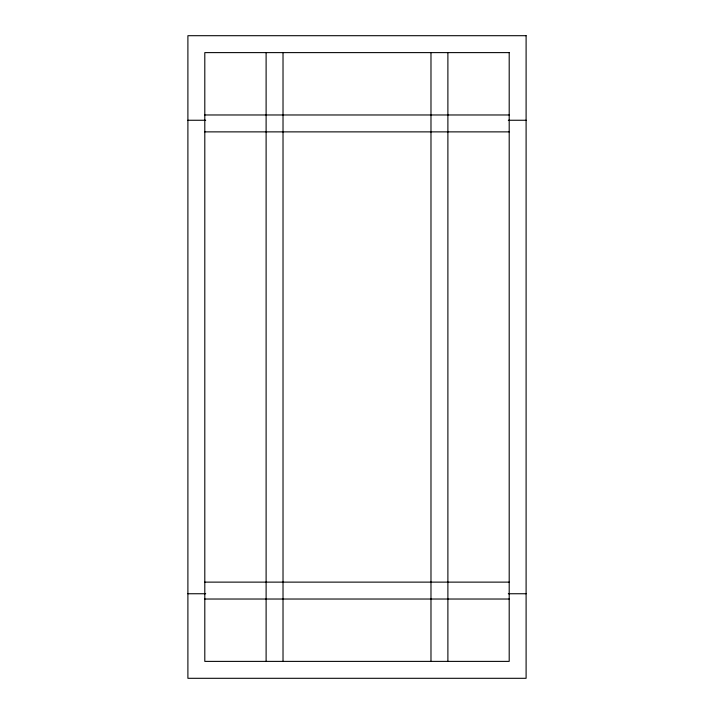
<?xml version="1.0" encoding="UTF-8"?>
<svg xmlns="http://www.w3.org/2000/svg" width="714" height="714" viewBox="0 0 714 714"><rect width="100%" height="100%" fill="white"/><g stroke="black" fill="none" stroke-linecap="round" stroke-linejoin="round"><path stroke-width="1.07" d="M204.802 114.972L509.198 114.972M187.898 120.255L205.694 120.255M508.306 120.255L526.102 120.255M204.802 131.876L509.198 131.876M204.802 582.124L509.198 582.124M187.898 593.745L205.694 593.745M508.306 593.745L526.102 593.745M204.802 599.028L509.198 599.028M447.892 52.613L447.892 661.387M430.979 52.613L430.979 661.387M283.021 52.613L283.021 661.387M266.108 52.613L266.108 661.387M526.102 35.7L187.898 35.7L187.898 678.3L526.102 678.3L526.102 35.7M509.198 52.613L204.802 52.613L204.802 661.387L509.198 661.387L509.198 52.613"/></g></svg>
